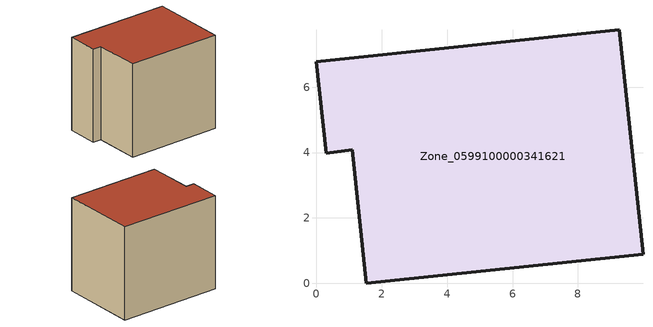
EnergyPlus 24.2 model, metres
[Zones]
Zone_0599100000341621
 floor ground (C_G): 0,6.78 9.26,7.76 9.99,0.89 1.52,0 1.09,4.08 0.3,3.98 z0
 wall outside (C_F): 9.26,7.76 0,6.78 0.3,3.98 1.09,4.08 1.52,0 9.99,0.89 9.26,7.76 z0:8.35
 roof outside (C_R): 9.99,0.89 9.26,7.76 0,6.78 0.3,3.98 1.09,4.08 1.52,0 z8.35
[BUILDING]
Pand.0599100000341621: North Axis=0; Terrain=City; Loads Convergence Tolerance Value=0.04; Temperature Convergence Tolerance Value=0.4; Solar Distribution=FullExterior; Maximum Number of Warmup Days=25; Minimum Number of Warmup Days=1
[Site:Location]
Rotterdam.The.Hague.AP_ZH_NLD Design_Conditions: Latitude=51.96; Longitude=4.45; Time Zone=1; Elevation=-4.5
[SITE:GROUNDTEMPERATURE:BUILDINGSURFACE]
18, 18, 18, 18, 18, 18, 18, 18, 18, 18, 18, 18
[MATERIAL] Thermal Absorptance=0.9; Solar Absorptance=0.7; Visible Absorptance=0.7
Name | Roughness | Thickness | Conductivity | Density | Specific Heat
G.TI.1992-2005 | MediumSmooth | 0.15 | 0.06 | 540 | 1210
F.TI.1992-2005 | Rough | 0.3 | 0.12 | 1920 | 840
R.TI.1992-2005 | MediumRough | 0.2 | 0.08 | 1500 | 1000
[CONSTRUCTION]
C_G: G.TI.1992-2005
C_F: F.TI.1992-2005
C_R: R.TI.1992-2005
[ZONE]
Zone_0599100000341621: Type=1; Multiplier=1; Ceiling Height=Autocalculate; Volume=Autocalculate; Floor Area=autocalculate; Part of Total Floor Area=Yes
[ZONEINFILTRATION:DESIGNFLOWRATE]
Infil_Zone_0599100000341621: Zone or ZoneList or Space or SpaceList=Zone_0599100000341621; Schedule=AlwaysOn; Design Flow Rate Calculation Method=Flow/Area; Flow Rate per Floor Area=0.0015; Constant Term Coefficient=1; Temperature Term Coefficient=0; Velocity Term Coefficient=0; Velocity Squared Term Coefficient=0
[HVACTEMPLATE:ZONE:IDEALLOADSAIRSYSTEM]
Zone_0599100000341621: Maximum Heating Supply Air Temperature=50; Minimum Cooling Supply Air Temperature=13; Maximum Heating Supply Air Humidity Ratio=0.0156; Minimum Cooling Supply Air Humidity Ratio=0.0077; Heating Limit=NoLimit; Cooling Limit=NoLimit; Dehumidification Control Type=ConstantSensibleHeatRatio; Cooling Sensible Heat Ratio=0.7; Dehumidification Setpoint=60; Humidification Control Type=None; Humidification Setpoint=30; Outdoor Air Method=None; Outdoor Air Flow Rate per Person=0.00944; Outdoor Air Flow Rate per Zone Floor Area=0; Outdoor Air Flow Rate per Zone=0; Demand Controlled Ventilation Type=None; Outdoor Air Economizer Type=NoEconomizer; Heat Recovery Type=None; Sensible Heat Recovery Effectiveness=0.7; Latent Heat Recovery Effectiveness=0.65
[ZONECONTROL:THERMOSTAT]
ThermostatControl_Zone_0599100000341621: Zone or ZoneList=Zone_0599100000341621; Control Type Schedule=DualSetpointControlType; Control 1=Thermostat_Zone_0599100000341621; Temperature Difference Between Cutout And Setpoint=0
[THERMOSTATSETPOINT:DUALSETPOINT]
Thermostat_Zone_0599100000341621: Heating Setpoint Temperature Schedule=HeatingSetpoint_Zone_0599100000341621; Cooling Setpoint Temperature Schedule=CoolingSetpoint_Zone_0599100000341621
[SCHEDULE:COMPACT]
HeatingSetpoint_Zone_0599100000341621: Through: 12/31, For: AllDays, Until: 24:00, 21
CoolingSetpoint_Zone_0599100000341621: Through: 12/31, For: AllDays, Until: 24:00, 24
DualSetpointControlType: Through: 12/31, For: AllDays, Until: 24:00, 4
AlwaysOn: Through: 12/31, For: AllDays, Until: 24:00, 1
